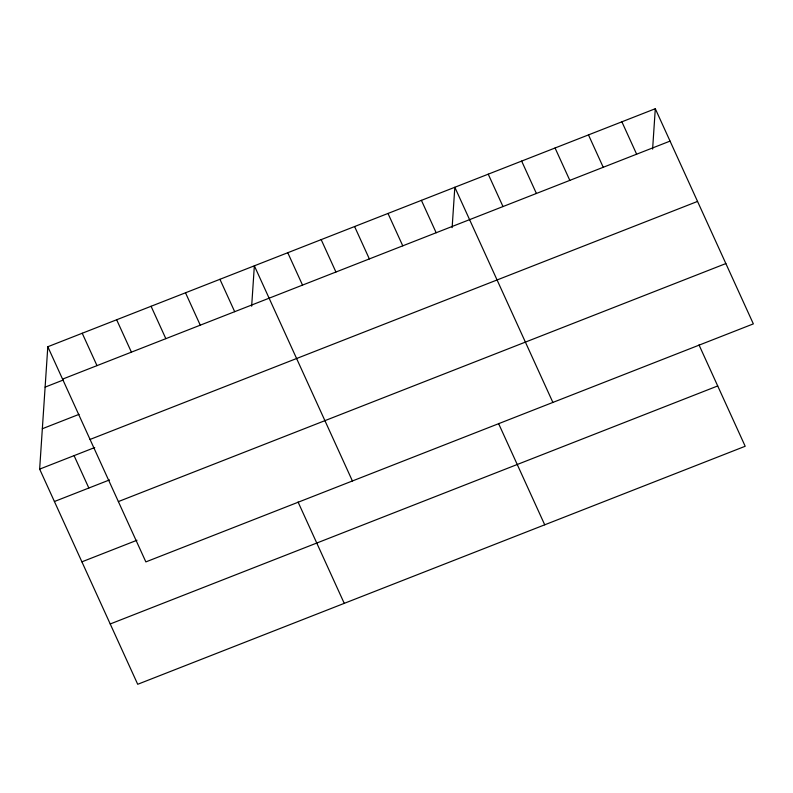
<?xml version="1.0" encoding="UTF-8"?>
<svg xmlns="http://www.w3.org/2000/svg" width="793" height="793" viewBox="0 0 793 793"><rect width="100%" height="100%" fill="white"/><g stroke="black" fill="none" stroke-linecap="round" stroke-linejoin="round"><path stroke-width="1.19" d="M699 344.896L745.192 446.261L137.704 684.28L39.65 469.119L47.808 346.739L655.296 108.72L753.35 323.881L145.862 561.9L47.808 346.739M251.659 306.197L254.355 265.814L352.409 480.974M452.129 227.65L454.825 187.267L552.88 402.428M652.609 149.104L655.296 108.72M62.568 379.123L670.055 141.104M45.112 387.123L63.47 379.926M42.336 428.735L79.062 414.352M90.055 439.441L697.543 201.422M39.65 469.119L94.734 447.539M54.41 501.513L109.493 479.934M118.375 501.582L725.863 263.563M81.897 561.831L136.981 540.241M110.217 623.972L717.705 385.953M621.881 121.805L636.64 154.199M588.475 134.899L603.235 167.293M555.06 147.994L569.82 180.378M521.645 161.078L536.405 193.472M488.24 174.173L503 206.567M421.41 200.351L436.17 232.745M498.529 423.442L544.722 524.807M387.995 213.446L402.765 245.83M354.59 226.54L369.35 258.924M321.175 239.625L335.935 272.019M287.76 252.719L302.52 285.103M219.929 279.295L234.688 311.689M298.049 501.989L344.251 603.354M185.503 292.786L200.262 325.17M151.076 306.276L165.836 338.661M116.65 319.757L131.41 352.151M82.224 333.248L96.994 365.632M74.076 455.638L88.836 488.022"/></g></svg>
